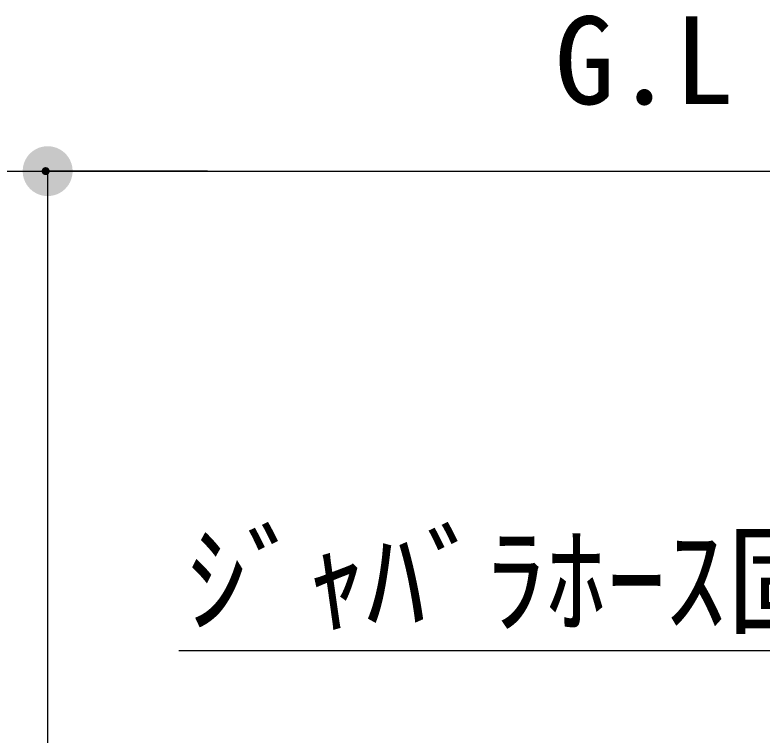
# Model space of a CAD drawing. Units: millimetres, scale not verified. Extents: x -23133 to 8910, y -6308 to 6308.
# Drawn here: x -6628 to -6067, y -1893 to -1352 of the extents above; entities that cross this region are included whole.
import ezdxf
from ezdxf.enums import TextEntityAlignment as Align

# ---------------------------------------------------------------- set-up
doc = ezdxf.new("R2010")
doc.units = ezdxf.units.MM
doc.header["$LTSCALE"] = 30
for name, color, linetype, lineweight in [('0-1_空気管', 3, 'Continuous', 25), ('0-4_製作', 3, 'Continuous', 25), ('0-5_機器', 2, 'Continuous', 25), ('0-6_文字', 3, 'Continuous', 25), ('1-5_00クル-フ-6寸法', 132, 'Continuous', 25)]:
    doc.layers.add(name, color=color, linetype=linetype, lineweight=lineweight)
doc.styles.add('ＭＳ ゴシック', font='')
doc.styles.get('ＭＳ ゴシック').set_extended_font_data('MS Gothic')

msp = doc.modelspace()

# ---------------------------------------------------------------- linework, layer by layer
at = {"layer": '0-4_製作', "color": 5}
for points in [[(-6607.57, -1468.39), (-6604.62, -1468.95), (-6607.62, -1468.76)], [(-6607.62, -1468.76), (-6604.62, -1468.95), (-6607.62, -1468.95)], [(-6607.62, -1468.95), (-6607.41, -1470.06), (-6607.6, -1469.33)], [(-6607.62, -1468.95), (-6607.25, -1470.4), (-6607.41, -1470.06)], [(-6604.62, -1468.95), (-6607.25, -1470.4), (-6607.62, -1468.95)], [(-6607.6, -1469.33), (-6607.41, -1470.06), (-6607.53, -1469.7)], [(-6607.48, -1468.02), (-6604.62, -1468.95), (-6607.57, -1468.39)], [(-6607.34, -1467.67), (-6604.62, -1468.95), (-6607.48, -1468.02)], [(-6607.16, -1467.34), (-6604.62, -1468.95), (-6607.34, -1467.67)], [(-6604.62, -1468.95), (-6607.05, -1470.71), (-6607.25, -1470.4)], [(-6606.94, -1467.04), (-6604.62, -1468.95), (-6607.16, -1467.34)], [(-6604.62, -1468.95), (-6606.81, -1471), (-6607.05, -1470.71)], [(-6606.68, -1466.76), (-6604.62, -1468.95), (-6606.94, -1467.04)], [(-6604.62, -1468.95), (-6606.54, -1471.26), (-6606.81, -1471)], [(-6606.39, -1466.52), (-6604.62, -1468.95), (-6606.68, -1466.76)], [(-6604.62, -1468.95), (-6606.23, -1471.48), (-6606.54, -1471.26)], [(-6606.07, -1466.32), (-6604.62, -1468.95), (-6606.39, -1466.52)], [(-6604.62, -1468.95), (-6605.9, -1471.67), (-6606.23, -1471.48)], [(-6605.73, -1466.16), (-6604.62, -1468.95), (-6606.07, -1466.32)], [(-6604.62, -1468.95), (-6605.55, -1471.8), (-6605.9, -1471.67)], [(-6605.37, -1466.05), (-6604.62, -1468.95), (-6605.73, -1466.16)], [(-6604.62, -1468.95), (-6605.19, -1471.9), (-6605.55, -1471.8)], [(-6605, -1465.97), (-6604.62, -1468.95), (-6605.37, -1466.05)], [(-6604.62, -1468.95), (-6604.81, -1471.94), (-6605.19, -1471.9)], [(-6605, -1465.97), (-6604.62, -1465.95), (-6604.62, -1468.95)], [(-6604.62, -1468.95), (-6604.62, -1471.95), (-6604.81, -1471.94)], [(-6604.62, -1465.95), (-6601.62, -1468.95), (-6604.62, -1468.95)], [(-6604.44, -1465.96), (-6601.62, -1468.95), (-6604.62, -1465.95)], [(-6604.62, -1468.95), (-6604.25, -1471.93), (-6604.62, -1471.95)], [(-6604.62, -1468.95), (-6603.88, -1471.86), (-6604.25, -1471.93)], [(-6601.62, -1468.95), (-6603.88, -1471.86), (-6604.62, -1468.95)], [(-6604.06, -1466), (-6601.62, -1468.95), (-6604.44, -1465.96)], [(-6603.7, -1466.1), (-6601.62, -1468.95), (-6604.06, -1466)], [(-6601.62, -1468.95), (-6603.52, -1471.74), (-6603.88, -1471.86)], [(-6603.35, -1466.24), (-6601.62, -1468.95), (-6603.7, -1466.1)], [(-6601.62, -1468.95), (-6603.18, -1471.58), (-6603.52, -1471.74)], [(-6603.02, -1466.42), (-6601.62, -1468.95), (-6603.35, -1466.24)], [(-6601.62, -1468.95), (-6602.86, -1471.38), (-6603.18, -1471.58)], [(-6602.71, -1466.64), (-6601.62, -1468.95), (-6603.02, -1466.42)], [(-6601.62, -1468.95), (-6602.57, -1471.14), (-6602.86, -1471.38)], [(-6602.44, -1466.9), (-6601.62, -1468.95), (-6602.71, -1466.64)], [(-6601.62, -1468.95), (-6602.31, -1470.86), (-6602.57, -1471.14)], [(-6602.2, -1467.19), (-6601.62, -1468.95), (-6602.44, -1466.9)], [(-6601.62, -1468.95), (-6602.09, -1470.56), (-6602.31, -1470.86)], [(-6602, -1467.51), (-6601.62, -1468.95), (-6602.2, -1467.19)], [(-6601.62, -1468.95), (-6601.91, -1470.23), (-6602.09, -1470.56)], [(-6601.83, -1467.85), (-6601.62, -1468.95), (-6602, -1467.51)], [(-6601.62, -1468.95), (-6601.77, -1469.88), (-6601.91, -1470.23)], [(-6601.83, -1467.85), (-6601.65, -1468.57), (-6601.62, -1468.95)], [(-6601.72, -1468.2), (-6601.65, -1468.57), (-6601.83, -1467.85)], [(-6601.62, -1468.95), (-6601.68, -1469.51), (-6601.77, -1469.88)], [(-6601.62, -1468.95), (-6601.63, -1469.14), (-6601.68, -1469.51)]]:
    msp.add_solid(points, dxfattribs=at)
at = {"layer": '0-5_機器'}
msp.add_line((-6926.51, -1468.95), (-2178, -1468.95), dxfattribs=at)
at = {"layer": '0-6_文字'}
msp.add_line((-5802.85, -1829.38), (-6504.61, -1829.38), dxfattribs=at)
at = {"layer": '1-5_00クル-フ-6寸法', "color": 4}
for p, q in [((-6483.12, -1468.95), (-6603.12, -1468.95)), ((-6603.12, -1468.95), (-6603.12, -2098.93))]:
    msp.add_line(p, q, dxfattribs=at)
at = {"layer": '1-5_00クル-フ-6寸法'}
for points in [[(-6603.12, -1468.95), (-6614.14, -1453.78), (-6612.16, -1452.52)], [(-6603.12, -1468.95), (-6612.16, -1452.52), (-6610.03, -1451.52)], [(-6603.12, -1468.95), (-6610.03, -1451.52), (-6607.79, -1450.79)], [(-6603.12, -1468.95), (-6607.79, -1450.79), (-6605.47, -1450.35)], [(-6603.12, -1468.95), (-6605.47, -1450.35), (-6603.12, -1450.2)], [(-6603.12, -1468.95), (-6603.12, -1450.2), (-6600.77, -1450.35)], [(-6603.12, -1468.95), (-6600.77, -1450.35), (-6598.46, -1450.79)], [(-6603.12, -1468.95), (-6598.46, -1450.79), (-6596.22, -1451.52)], [(-6603.12, -1468.95), (-6596.22, -1451.52), (-6594.09, -1452.52)], [(-6603.12, -1468.95), (-6594.09, -1452.52), (-6592.1, -1453.78)], [(-6603.12, -1468.95), (-6620.09, -1460.97), (-6618.96, -1458.9)], [(-6603.12, -1468.95), (-6618.96, -1458.9), (-6617.57, -1457)], [(-6603.12, -1468.95), (-6617.57, -1457), (-6615.96, -1455.28)], [(-6603.12, -1468.95), (-6615.96, -1455.28), (-6614.14, -1453.78)], [(-6603.12, -1468.95), (-6592.1, -1453.78), (-6590.29, -1455.28)], [(-6603.12, -1468.95), (-6590.29, -1455.28), (-6588.68, -1457)], [(-6603.12, -1468.95), (-6588.68, -1457), (-6587.29, -1458.9)], [(-6603.12, -1468.95), (-6587.29, -1458.9), (-6586.16, -1460.97)], [(-6603.12, -1468.95), (-6621.54, -1465.44), (-6620.96, -1463.16)], [(-6603.12, -1468.95), (-6620.96, -1463.16), (-6620.09, -1460.97)], [(-6603.12, -1468.95), (-6586.16, -1460.97), (-6585.29, -1463.16)], [(-6603.12, -1468.95), (-6585.29, -1463.16), (-6584.71, -1465.44)], [(-6603.12, -1468.95), (-6621.84, -1467.77), (-6621.54, -1465.44)], [(-6603.12, -1468.95), (-6621.84, -1470.13), (-6621.84, -1467.77)], [(-6603.12, -1468.95), (-6621.54, -1472.46), (-6621.84, -1470.13)], [(-6603.12, -1468.95), (-6620.96, -1474.74), (-6621.54, -1472.46)], [(-6603.12, -1468.95), (-6620.09, -1476.93), (-6620.96, -1474.74)], [(-6603.12, -1468.95), (-6618.96, -1479), (-6620.09, -1476.93)], [(-6603.12, -1468.95), (-6617.57, -1480.9), (-6618.96, -1479)], [(-6603.12, -1468.95), (-6615.96, -1482.62), (-6617.57, -1480.9)], [(-6603.12, -1468.95), (-6614.14, -1484.12), (-6615.96, -1482.62)], [(-6603.12, -1468.95), (-6612.16, -1485.38), (-6614.14, -1484.12)], [(-6603.12, -1468.95), (-6610.03, -1486.38), (-6612.16, -1485.38)], [(-6603.12, -1468.95), (-6607.79, -1487.11), (-6610.03, -1486.38)], [(-6603.12, -1468.95), (-6605.47, -1487.55), (-6607.79, -1487.11)], [(-6603.12, -1468.95), (-6603.12, -1487.7), (-6605.47, -1487.55)], [(-6603.12, -1468.95), (-6584.71, -1465.44), (-6584.41, -1467.77)], [(-6603.12, -1468.95), (-6584.41, -1467.77), (-6584.41, -1470.13)], [(-6603.12, -1468.95), (-6600.77, -1487.55), (-6603.12, -1487.7)], [(-6603.12, -1468.95), (-6598.46, -1487.11), (-6600.77, -1487.55)], [(-6603.12, -1468.95), (-6596.22, -1486.38), (-6598.46, -1487.11)], [(-6603.12, -1468.95), (-6594.09, -1485.38), (-6596.22, -1486.38)], [(-6603.12, -1468.95), (-6592.1, -1484.12), (-6594.09, -1485.38)], [(-6603.12, -1468.95), (-6590.29, -1482.62), (-6592.1, -1484.12)], [(-6603.12, -1468.95), (-6588.68, -1480.9), (-6590.29, -1482.62)], [(-6603.12, -1468.95), (-6587.29, -1479), (-6588.68, -1480.9)], [(-6603.12, -1468.95), (-6586.16, -1476.93), (-6587.29, -1479)], [(-6603.12, -1468.95), (-6585.29, -1474.74), (-6586.16, -1476.93)], [(-6603.12, -1468.95), (-6584.71, -1472.46), (-6585.29, -1474.74)], [(-6603.12, -1468.95), (-6584.41, -1470.13), (-6584.71, -1472.46)]]:
    msp.add_solid(points, dxfattribs=at)

# ---------------------------------------------------------------- texts
at = {"layer": '0-1_空気管', "color": 4, "style": 'ＭＳ ゴシック'}
msp.add_text('G.L', height=65.98, dxfattribs=at).set_placement((-6222.24, -1438.41), align=Align.BOTTOM_LEFT)
at = {"layer": '0-6_文字', "color": 4, "style": 'ＭＳ ゴシック'}
msp.add_text('ｼﾞｬﾊﾞﾗﾎｰｽ固定具', height=65.98, dxfattribs=at).set_placement((-6498.75, -1829.1), align=Align.BOTTOM_LEFT)

doc.saveas('drawing.dxf')
